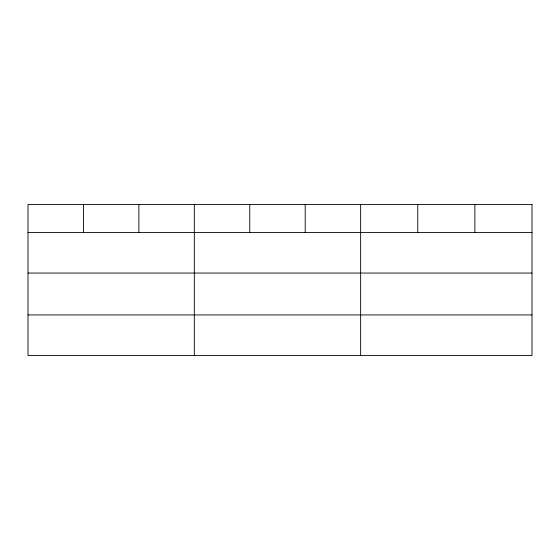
<?xml version="1.0" encoding="UTF-8"?>
<svg xmlns="http://www.w3.org/2000/svg" width="560" height="560" viewBox="0 0 560 560"><rect width="100%" height="100%" fill="white"/><g stroke="black" fill="none" stroke-linecap="round" stroke-linejoin="round"><path stroke-width="0.84" d="M28 232.421L532 232.421M28 273.056L532 273.056M28 314.93L532 314.93M474.88 204.428L474.88 232.421M417.76 204.428L417.76 232.421M360.64 204.428L360.64 355.572M305.2 204.428L305.2 232.421M249.76 204.428L249.76 232.421M194.32 204.428L194.32 355.572M138.88 204.428L138.88 232.421M83.44 204.428L83.44 232.421M532 204.428L28 204.428L28 355.572L532 355.572L532 204.428"/></g></svg>
